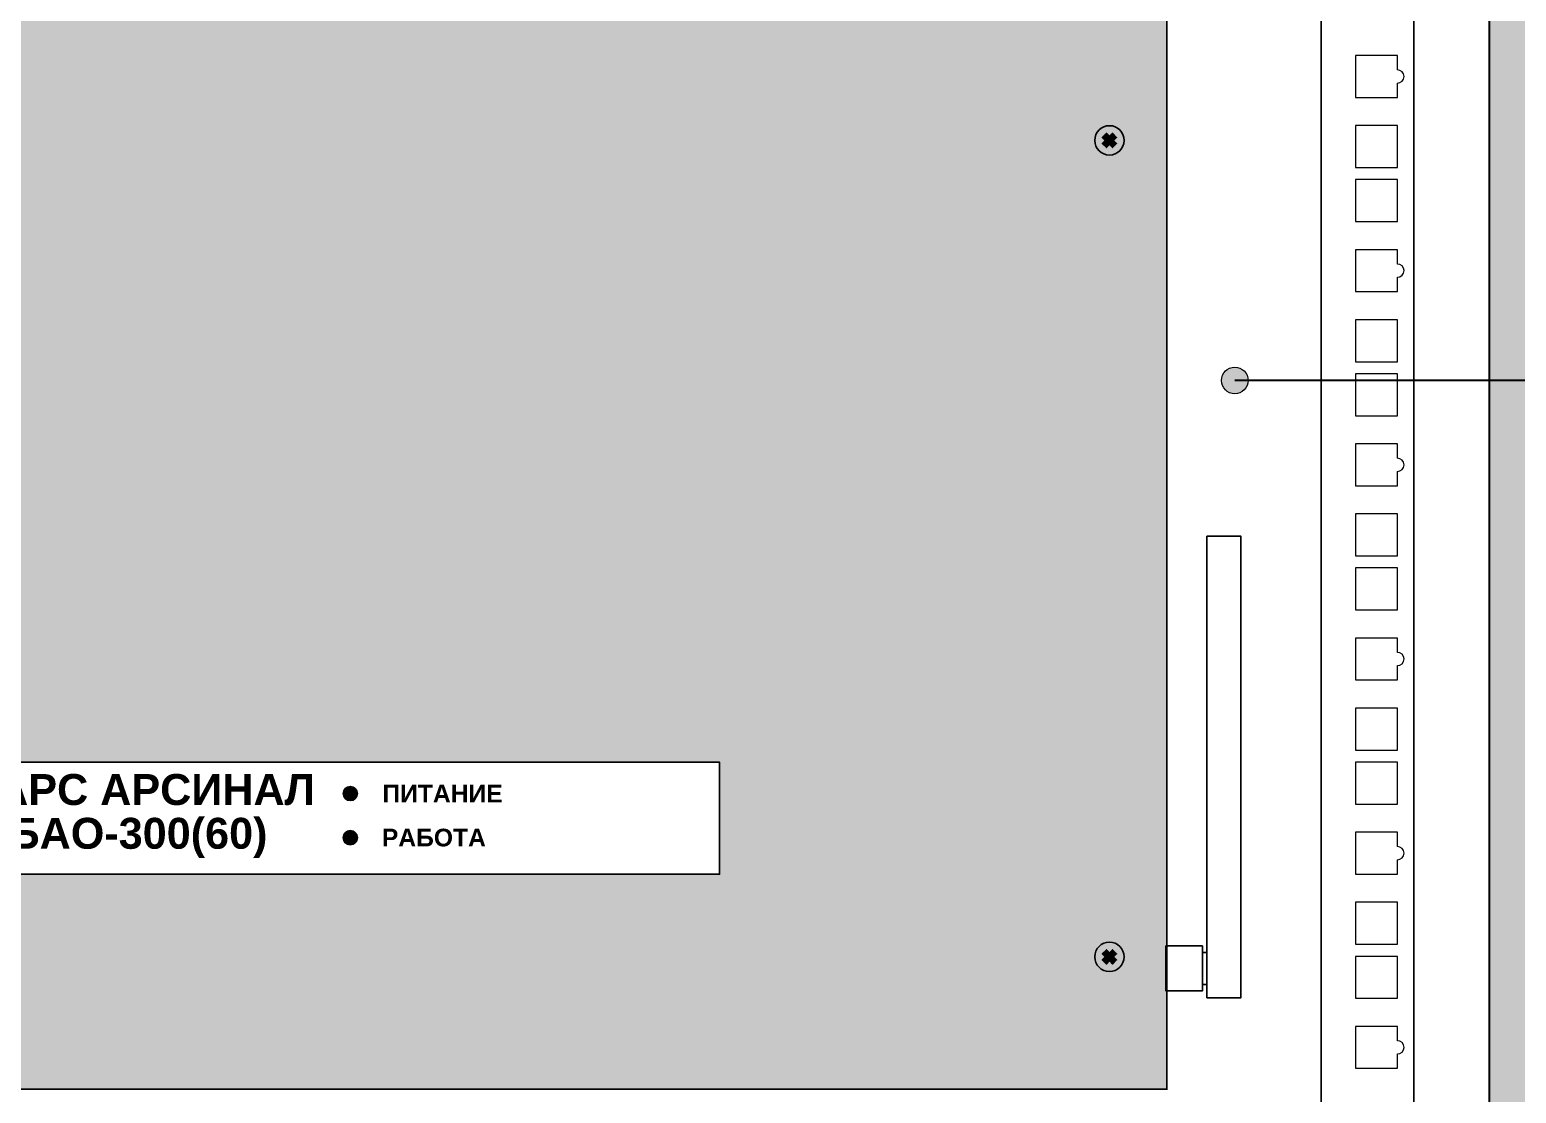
# Paper-space layout '13. УС-1' of a CAD drawing. Header units: millimetres. Extents: x 0 to 709, y -57 to 297.
# Drawn here: x 71.4 to 138.8, y 116.1 to 164.3 of the extents above; entities that cross this region are included whole.
import ezdxf

# ---------------------------------------------------------------- set-up
doc = ezdxf.new("R2010")
doc.units = ezdxf.units.MM
doc.layers.add('Выноски', color=7, linetype='Continuous', lineweight=0)
doc.styles.add('Arial', font='times.ttf')

# ---------------------------------------------------------------- blocks, each defined once
blk = doc.blocks.new('A$C2DED7FAF')
at = {"lineweight": 25}
h = blk.add_hatch(color=251, dxfattribs=at)
h.set_gradient(color1=(139, 142, 133), color2=(120, 125, 115), tint=0.46, name='INVHEMISPHERICAL')
h.paths.add_polyline_path([(0, 765.24), (558.09, 765.24), (558.09, 0), (0, 0)])
h.paths.add_polyline_path([(21.05, 744.19), (537.04, 744.19), (537.04, 21.05), (21.05, 21.05)], flags=16)
at = {"lineweight": 30}
blk.add_lwpolyline([(21.05, 744.19), (537.04, 744.19), (537.04, 21.05), (21.05, 21.05)], close=True, dxfattribs=at)
blk = doc.blocks.new('A$C0E72308B')
h = blk.add_hatch(color=92)
h.set_gradient(color1=(4, 220, 8), color2=(3, 135, 5), rotation=90, one_color=1, tint=0.27, name='INVSPHERICAL')
h.paths.add_polyline_path([(3.2, 1.6, 1), (0, 1.6, 1)])
at = {"color": 92}
blk.add_circle((1.6, 1.6), 1.6, dxfattribs=at)
blk = doc.blocks.new('A$C5A1165F7')
at = {"true_color": 0xc7c7c7}
h = blk.add_hatch(color=9, dxfattribs=at)
h.set_gradient(color1=(93, 101, 98), color2=(179, 179, 179), tint=0.43, name='SPHERICAL')
h.paths.add_polyline_path([(10, 5, 1), (0, 5, 1)])
h.paths.add_polyline_path([(3.98, 2.56), (2.56, 3.98), (3.59, 5), (2.56, 6.02), (3.98, 7.44), (5, 6.41), (6.02, 7.44), (7.44, 6.02), (6.41, 5), (7.44, 3.98), (6.02, 2.56), (5, 3.59)], flags=16)
h = blk.add_hatch(color=250)
h.set_gradient(color1=(39, 42, 41), color2=(103, 113, 116), tint=0.43, name='SPHERICAL')
h.paths.add_polyline_path([(5, 6.41), (3.98, 7.44), (2.56, 6.02), (3.59, 5), (2.56, 3.98), (3.98, 2.56), (5, 3.59), (6.02, 2.56), (7.44, 3.98), (6.41, 5), (7.44, 6.02), (6.02, 7.44)])
at = {"color": 49, "lineweight": 25, "true_color": 0x474747}
blk.add_lwpolyline([(6.41, 5), (7.44, 6.02), (6.02, 7.44), (5, 6.41), (3.98, 7.44), (2.56, 6.02), (3.59, 5), (2.56, 3.98), (3.98, 2.56), (5, 3.59), (6.02, 2.56), (7.44, 3.98), (6.41, 5)], dxfattribs=at)
blk.add_circle((5, 5), 5, dxfattribs=at)
blk = doc.blocks.new('A$C0EEA29C5')
h = blk.add_hatch(color=253)
h.dxf.hatch_style = 1
h.paths.add_polyline_path([(370.2, 0.2), (0.2, 0.2), (0.2, 245.2), (370.2, 245.2)])
h.paths.add_polyline_path([(268.88, 74.31), (97.11, 74.31), (97.11, 48.9), (268.88, 48.9)], flags=16)
h.paths.add_polyline_path([(360.53, 215.2, 1), (353.87, 215.2, 1)], flags=16)
h.paths.add_polyline_path([(356.52, 213.57), (357.2, 214.26), (357.88, 213.57), (358.83, 214.52), (358.14, 215.2), (358.83, 215.88), (357.88, 216.83), (357.2, 216.14), (356.52, 216.83), (355.57, 215.88), (356.26, 215.2), (355.57, 214.52)], flags=0)
h.paths.add_polyline_path([(353.87, 30.2, 1), (360.53, 30.2, 1)], flags=16)
h.paths.add_polyline_path([(356.52, 31.83), (355.57, 30.88), (356.26, 30.2), (355.57, 29.52), (356.52, 28.57), (357.2, 29.26), (357.88, 28.57), (358.83, 29.52), (358.14, 30.2), (358.83, 30.88), (357.88, 31.83), (357.2, 31.14)], flags=0)
h.paths.add_polyline_path([(183.6, 67.2, 1), (186.8, 67.2, 1)], flags=0)
h.paths.add_polyline_path([(183.6, 57.2, 1), (186.8, 57.2, 1)], flags=0)
h.paths.add_polyline_path([(16.53, 215.2, 1), (9.87, 215.2, 1)], flags=16)
h.paths.add_polyline_path([(9.87, 30.2, 1), (16.53, 30.2, 1)], flags=16)
h.paths.add_polyline_path([(14.83, 214.52), (14.14, 215.2), (14.83, 215.88), (13.88, 216.83), (13.2, 216.14), (12.52, 216.83), (11.57, 215.88), (12.26, 215.2), (11.57, 214.52), (12.52, 213.57), (13.2, 214.26), (13.88, 213.57)], flags=0)
h.paths.add_polyline_path([(14.83, 30.88), (13.88, 31.83), (13.2, 31.14), (12.52, 31.83), (11.57, 30.88), (12.26, 30.2), (11.57, 29.52), (12.52, 28.57), (13.2, 29.26), (13.88, 28.57), (14.83, 29.52), (14.14, 30.2)], flags=0)
h.paths.add_polyline_path([(192.35, 61.38), (215.56, 61.38), (215.56, 53.14), (192.35, 53.14)], flags=8)
h.paths.add_polyline_path([(192.76, 71.38), (219.29, 71.38), (219.29, 63.14), (192.76, 63.14)], flags=8)
h.paths.add_polyline_path([(99.29, 73.46), (174.95, 73.46), (174.95, 49.02), (99.29, 49.02)], flags=8)
at = {"const_width": 0.4}
blk.add_lwpolyline([(0.2, 245.2), (370.2, 245.2), (370.2, 0.2), (0.2, 0.2)], close=True, dxfattribs=at)
blk.add_lwpolyline([(97.11, 74.31), (268.88, 74.31), (268.88, 48.9), (97.11, 48.9)], close=True)
at = {"lineweight": 25, "xscale": -0.6666666666666666, "yscale": 0.6666666666666666, "zscale": 0.6666666666666666}
blk.add_blockref('A$C5A1165F7', (360.53, 211.87), dxfattribs=at)
at = {"color": 9, "xscale": -1}
for p in [(186.8, 65.6), (186.8, 55.6)]:
    blk.add_blockref('A$C0E72308B', p, dxfattribs=at)
at = {"lineweight": 25, "xscale": 0.6666666666666666, "yscale": 0.6666666666666666, "zscale": 0.6666666666666666, "rotation": 180}
blk.add_blockref('A$C5A1165F7', (360.53, 33.53), dxfattribs=at)
at = {"insert": (137.1, 62.1), "char_height": 7, "width": 79.9736, "attachment_point": 5, "line_spacing_factor": 0.85, "style": 'Arial'}
blk.add_mtext('{\\fArial|b1|i0|c204|p34;МАРС АРСИНАЛ\\PБАО-300(60)', dxfattribs=at)
at = {"char_height": 4, "width": 86, "attachment_point": 5, "style": 'Arial'}
for s, insert in [('{\\fArial|b1|i0|c204|p34;ПИТАНИЕ', (206.09, 67.2)), ('{\\fArial|b1|i0|c204|p34;РАБОТА', (204.13, 57.2))]:
    blk.add_mtext(s, dxfattribs=dict(at, insert=insert))
blk = doc.blocks.new('A$C20F5563F')
blk.add_line((461, 0), (461, -264))
at = {"const_width": 0.25}
blk.add_lwpolyline([(0, 0), (482, 0), (482, -264), (0, -264)], close=True, dxfattribs=at)
at = {"lineweight": 15}
for points in [[(478.25, -20.72), (478.25, -17.47), (468.75, -17.47), (468.75, -26.97), (478.25, -26.97), (478.25, -23.72)], [(478.25, -64.72), (478.25, -61.47), (468.75, -61.47), (468.75, -70.97), (478.25, -70.97), (478.25, -67.72)], [(478.25, -108.72), (478.25, -105.47), (468.75, -105.47), (468.75, -114.97), (478.25, -114.97), (478.25, -111.72)], [(478.25, -152.72), (478.25, -149.47), (468.75, -149.47), (468.75, -158.97), (478.25, -158.97), (478.25, -155.72)], [(478.25, -196.72), (478.25, -193.47), (468.75, -193.47), (468.75, -202.97), (478.25, -202.97), (478.25, -199.72)], [(478.25, -240.72), (478.25, -237.47), (468.75, -237.47), (468.75, -246.97), (478.25, -246.97), (478.25, -243.72)]]:
    blk.add_lwpolyline(points, dxfattribs=at)
for points in [[(478.25, -33.35), (468.75, -33.35), (468.75, -42.85), (478.25, -42.85)], [(478.25, -45.6), (468.75, -45.6), (468.75, -55.1), (478.25, -55.1)], [(478.25, -77.35), (468.75, -77.35), (468.75, -86.85), (478.25, -86.85)], [(478.25, -89.6), (468.75, -89.6), (468.75, -99.1), (478.25, -99.1)], [(478.25, -121.35), (468.75, -121.35), (468.75, -130.85), (478.25, -130.85)], [(478.25, -133.6), (468.75, -133.6), (468.75, -143.1), (478.25, -143.1)], [(478.25, -165.35), (468.75, -165.35), (468.75, -174.85), (478.25, -174.85)], [(478.25, -177.6), (468.75, -177.6), (468.75, -187.1), (478.25, -187.1)], [(478.25, -209.35), (468.75, -209.35), (468.75, -218.85), (478.25, -218.85)], [(478.25, -221.6), (468.75, -221.6), (468.75, -231.1), (478.25, -231.1)]]:
    blk.add_lwpolyline(points, close=True, dxfattribs=at)
at = {"color": 0}
for points in [[(435.08, -230.98), (442.79, -230.98), (442.79, -126.39), (435.08, -126.39)], [(425.8, -219.25), (434.08, -219.25), (434.08, -229.42), (425.8, -229.42)], [(434.08, -220.7), (435.08, -220.7), (435.08, -227.98), (434.08, -227.98)]]:
    blk.add_lwpolyline(points, close=True, dxfattribs=at)
at = {"lineweight": 15}
for centre in [(478.25, -22.22), (478.25, -66.22), (478.25, -110.22), (478.25, -154.22), (478.25, -198.22), (478.25, -242.22)]:
    blk.add_arc(centre, 1.5, 270, 90, dxfattribs=at)
at = {"color": 1}
blk.add_blockref('A$C0EEA29C5', (55.8, -251.91), dxfattribs=at)
blk = doc.blocks.new('A$C13EF47D1')
at = {"layer": 'Выноски'}
h = blk.add_hatch(color=256, dxfattribs=at)
h.dxf.hatch_style = 1
edge = h.paths.add_edge_path()
edge.add_arc((479.43, 337.81), 3.02, 0, 360)
blk.add_line((520.03, 21.05), (520.03, 744.19))
at = {"layer": 'Выноски', "const_width": 0.5}
blk.add_lwpolyline([(479.43, 337.81), (789.34, 337.81)], dxfattribs=at)
at = {"layer": 'Выноски'}
blk.add_circle((479.43, 337.81), 3.02, dxfattribs=at)
for name, p in [('A$C2DED7FAF', (0, 0)), ('A$C20F5563F', (38.03, 428.9))]:
    blk.add_blockref(name, p)

psp = doc.layouts.new('13. УС-1')

# ---------------------------------------------------------------- block references
at = {"xscale": 0.2, "yscale": 0.2, "zscale": 0.2}
psp.add_blockref('A$C13EF47D1', (30.123, 80.872), dxfattribs=at)

doc.saveas('drawing.dxf')
